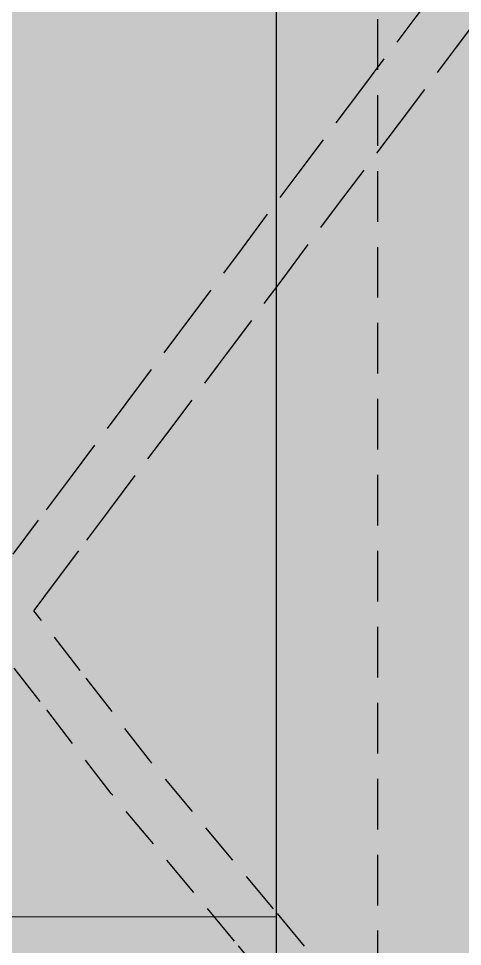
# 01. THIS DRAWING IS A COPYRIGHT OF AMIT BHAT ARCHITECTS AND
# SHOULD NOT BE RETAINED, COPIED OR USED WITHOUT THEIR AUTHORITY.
# Model space of a CAD drawing. Header units: millimetres. Extents: x 27623999 to 27796457, y -7151913 to -6809112.
# Drawn here: x 27662326 to 27675471, y -7071451 to -7043967 of the extents above; entities that cross this region are included whole.
import ezdxf

# ---------------------------------------------------------------- set-up
doc = ezdxf.new("R2010")
doc.units = ezdxf.units.MM
doc.header["$LTSCALE"] = 500
doc.header["$MEASUREMENT"] = 0
for name, pattern in [('1', [0]), ('DASHED', [0.75, 0.5, -0.25]), ('DASHED2', [0.375, 0.25, -0.125])]:
    doc.linetypes.add(name, pattern=pattern)
doc.layers.get('0').update_dxf_attribs({"color": 250, "linetype": '1'})
for name, color, linetype in [('.', 7, 'Continuous'), ('ABA_01_margin', 8, 'DASHED'), ('ABA_03_elevation 01', 7, 'Continuous'), ('ABA_03_lines dotted', 8, 'DASHED2')]:
    doc.layers.add(name, color=color, linetype=linetype)
doc.layers.add('ABA_02_wall', color=7, linetype='Continuous', lineweight=30)

# ---------------------------------------------------------------- blocks, each defined once
blk = doc.blocks.new('zw$1190')
at = {"layer": '.', "true_color": 0xc9c9c9}
h = blk.add_hatch(color=9, dxfattribs=at)
h.dxf.hatch_style = 1
h.paths.add_polyline_path([(0, -57231), (0, 0), (1536, 0), (1696, -10), (3560, -11), (6520, -16), (9713, -31), (14851, -21), (18688, -31), (24640, -26), (30405, -76), (32807, -79), (36703, -70), (41326, -41), (44887, -26), (48342, -61), (58697, -10), (65405, -14), (71278, -23), (76517, 0), (76620, 0), (76519, -450), (76200, -2026), (75482, -5537), (75377, -6000), (6000, -6000), (6000, -54994), (14518, -64831), (14519, -64836), (12931, -65353), (8333, -66851), (8324, -66843), (0, -57231)])
at = {"layer": 'ABA_03_elevation 01'}
blk.add_lwpolyline([(75377, -6000), (6000, -6000), (6000, -54994), (14518, -64831), (14519, -64836), (12931, -65353), (8333, -66851), (8324, -66843), (0, -57231), (0, -57231), (0, 0), (1536, 0), (1696, -10), (3560, -11), (6520, -16), (9713, -31), (14851, -21), (18688, -31), (24640, -26), (30405, -76)], dxfattribs=at)
at = {"layer": 'ABA_03_lines dotted', "color": 11, "lineweight": 30, "ltscale": 12, "true_color": 0xfb7d7d}
blk.add_lwpolyline([(12250, -66795), (3000, -56113), (3000, -3000), (76620, -3000)], dxfattribs=at)
blk = doc.blocks.new('zw$FF33')
at = {"layer": '.', "true_color": 0xe0ecde}
h = blk.add_hatch(color=254, dxfattribs=at)
h.dxf.hatch_style = 1
h.paths.add_polyline_path([(8340, -10470), (123, 98), (6300, 5019), (7484, 6588), (8460, 7886), (10830, 11045), (12368, 13097), (12597, 13400), (14249, 15614), (15912, 17848), (17732, 20264), (19413, 22494), (21317, 25041), (23428, 27805), (23679, 28084), (23679, -10470)])
at = {"lineweight": 5, "true_color": 0xe6dcd4}
h = blk.add_hatch(color=254, dxfattribs=at)
h.dxf.hatch_style = 1
h.paths.add_polyline_path([(8340, -10470), (23679, -10470), (23679, -29245), (21941, -27019), (17642, -21904), (14344, -17876), (10596, -13391), (8382, -10523)])
at = {"color": 72, "lineweight": 5}
blk.add_lwpolyline([(8340, -10470), (123, 98), (6300, 5019), (7484, 6588), (8460, 7886), (10830, 11045), (12368, 13097), (12597, 13400), (14249, 15614), (15912, 17848), (17732, 20264), (19413, 22494), (21317, 25041), (23428, 27805), (23679, 28084), (23679, -10470)], close=True, dxfattribs=at)
at = {"color": 33, "lineweight": 5}
blk.add_lwpolyline([(8340, -10470), (23679, -10470), (23679, -29245), (21941, -27019), (17642, -21904), (14344, -17876), (10596, -13391), (8382, -10523)], close=True, dxfattribs=at)
blk = doc.blocks.new('REFD')
at = {"layer": 'ABA_01_margin', "ltscale": 5}
for points in [[(546688, -174805), (523059, -174490), (521533, -174473), (518074, -174415), (516830, -174374), (513027, -174270), (509779, -174207), (501458, -174061), (500166, -168711), (498769, -160018), (497911, -153585), (497098, -149057), (495085, -139049), (492124, -131551), (491123, -129554), (499134, -120225), (503378, -114906), (506666, -110891), (510231, -106450), (512487, -103851), (514698, -101284)], [(516612, -102203), (518091, -102911), (519118, -103398), (521647, -104607), (523951, -105706), (524305, -105877), (526834, -107075), (529328, -108254), (532027, -109549), (534564, -110767), (536008, -111453), (536281, -112823), (536900, -115975), (537924, -121021), (538670, -124780), (539842, -130583), (540927, -136234), (541409, -138645), (542193, -142502), (543135, -147039), (543834, -150443), (544482, -153840), (546582, -164032), (548751, -174849)], [(504544, -115849), (507831, -111836), (511383, -107411), (513621, -104832), (515083, -103135), (515094, -103140), (515964, -103556), (517446, -104265), (518473, -104752), (521000, -105961), (523303, -107059), (523659, -107230), (526192, -108431), (528683, -109608), (531378, -110901), (533918, -112120), (534685, -112484), (534810, -113114), (535429, -116269), (536454, -121316), (537199, -125074), (538370, -130873), (539455, -136522)]]:
    blk.add_lwpolyline(points, dxfattribs=at)

msp = doc.modelspace()

# ---------------------------------------------------------------- block references
at = {"color": 6, "lineweight": 50, "rotation": 360}
msp.add_blockref('zw$FF33', (27646287, -7060107), dxfattribs=at)
at = {"color": 5}
msp.add_blockref('zw$1190', (27669967, -7032121), dxfattribs=at)

# ---------------------------------------------------------------- next in the draw order: block references
at = {"layer": 'ABA_02_wall', "rotation": 78.63285323614126}
msp.add_blockref('REFD', (27460145, -7546162), dxfattribs=at)

doc.saveas('drawing.dxf')
